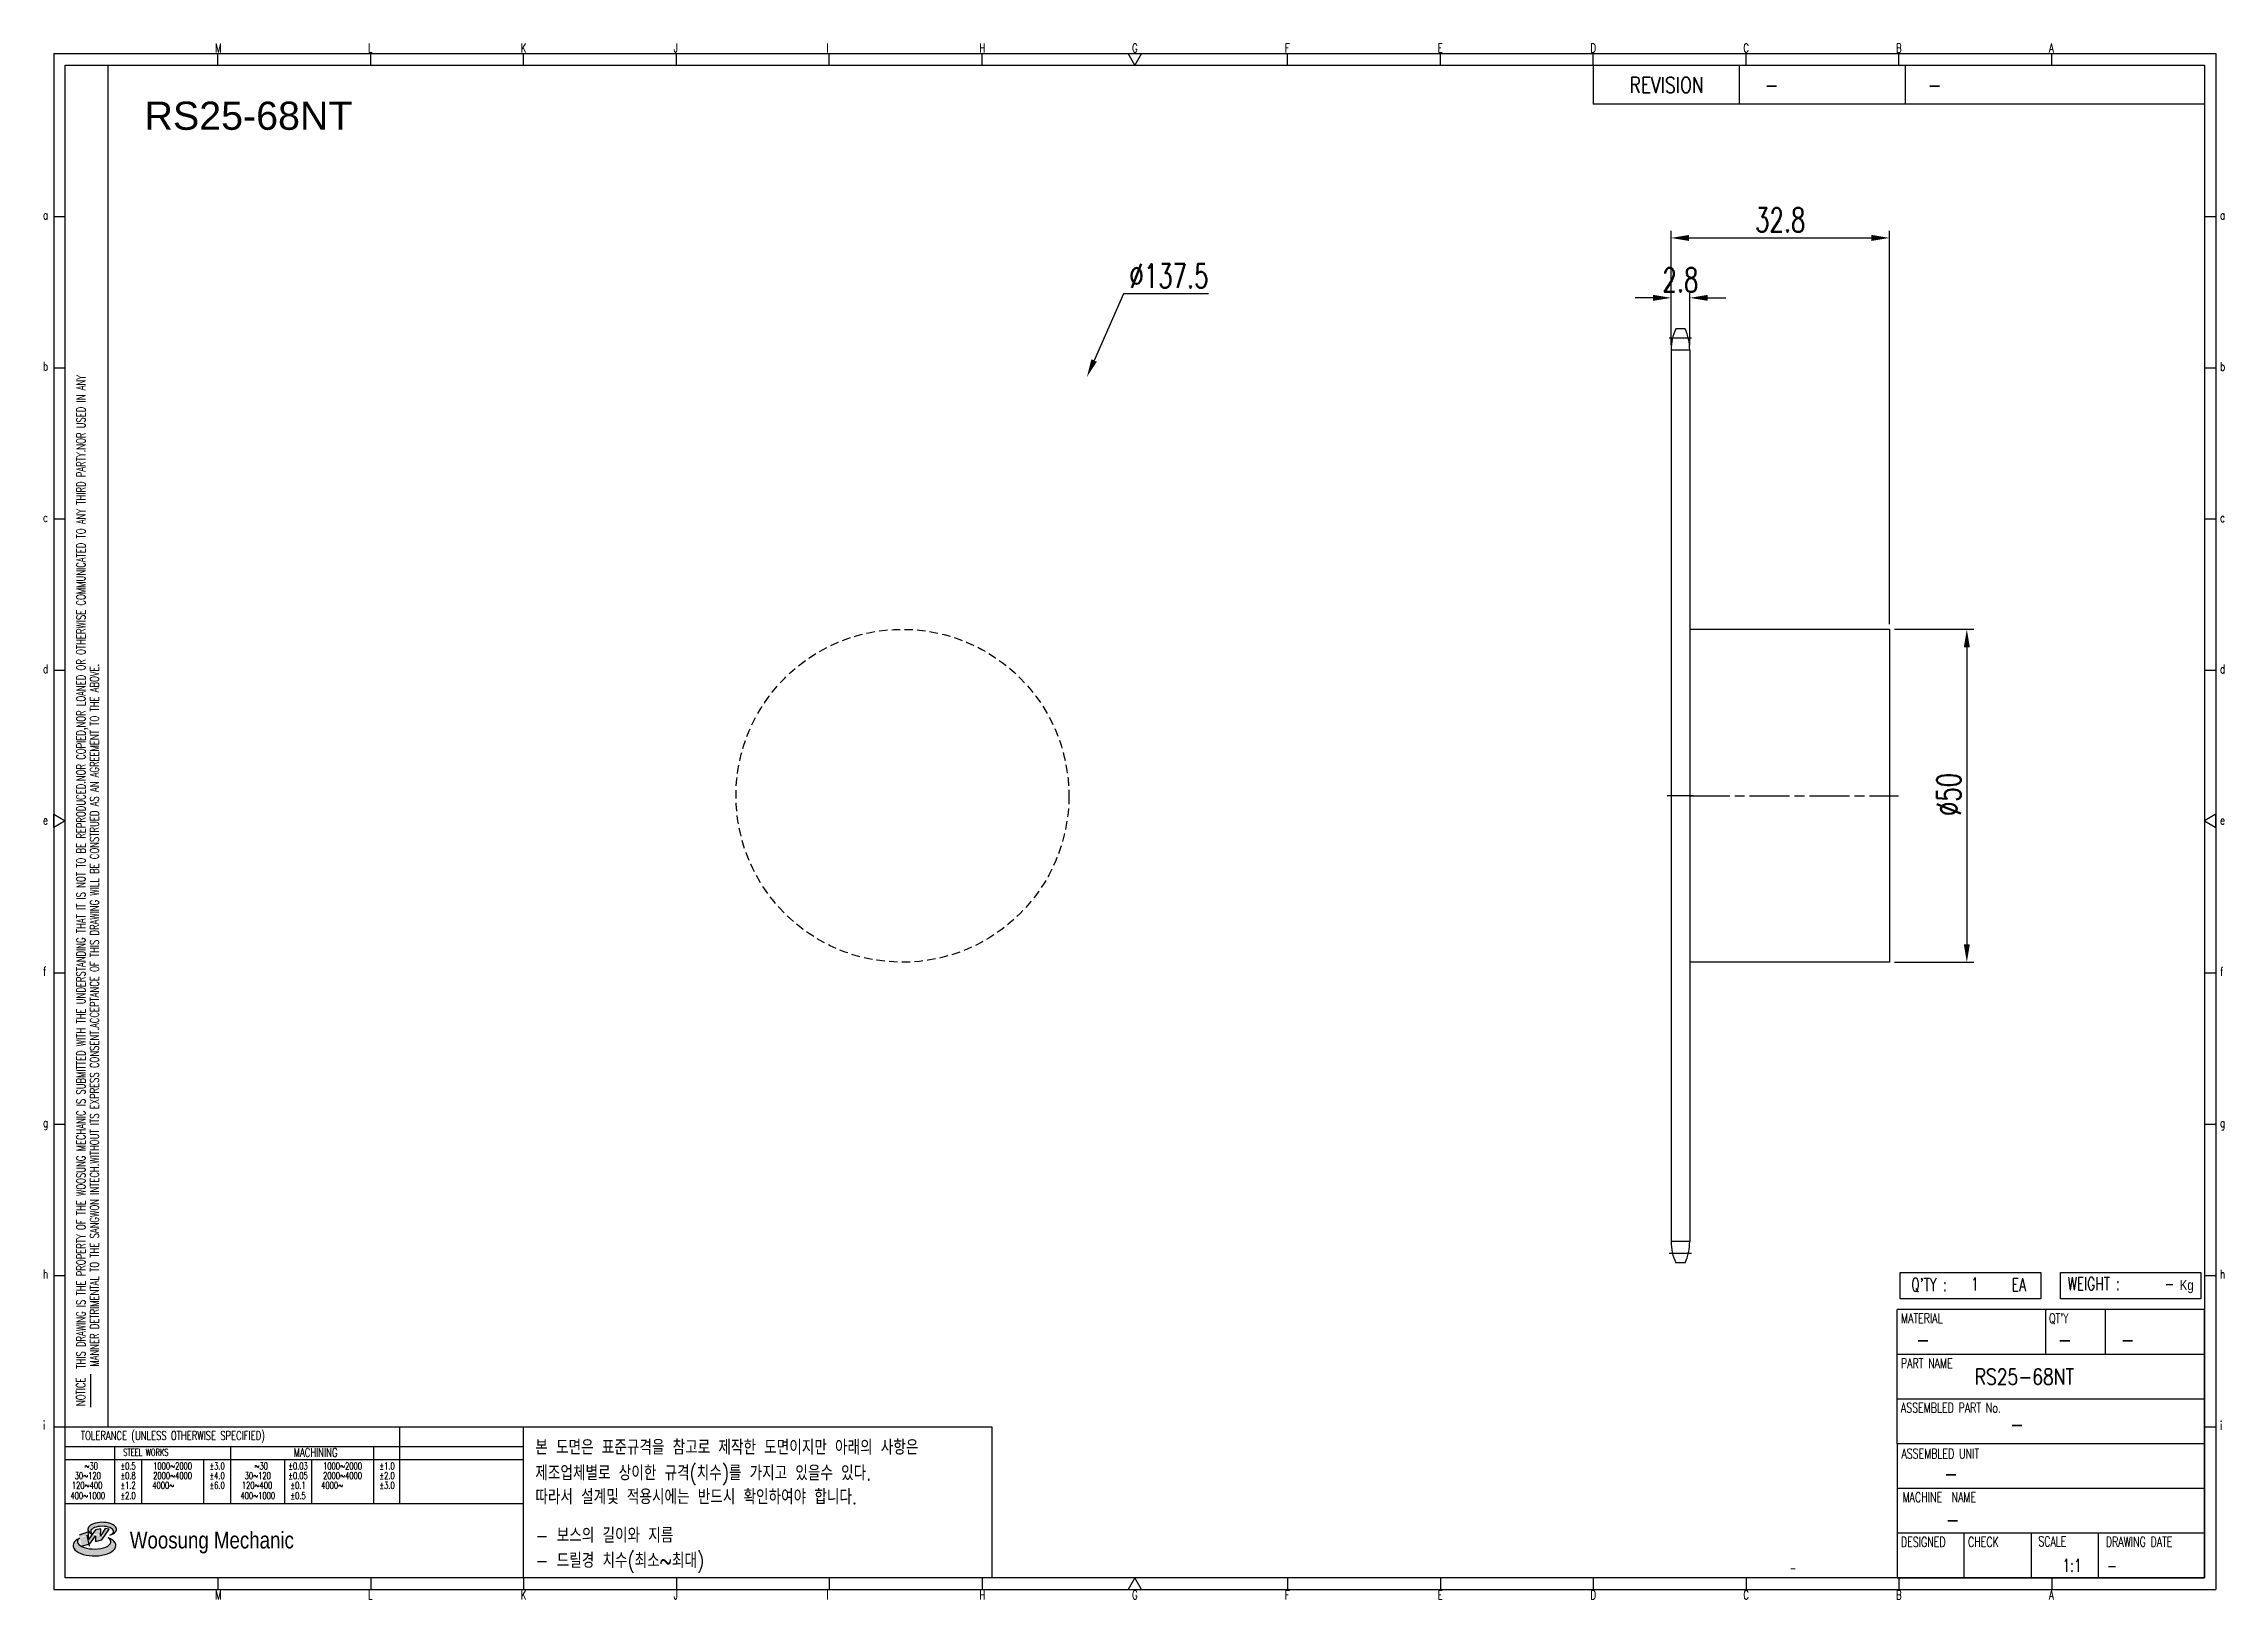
# Model space of a CAD drawing. Header units: millimetres. Extents: x -128443 to -63544, y 2436 to 2670.
# Drawn here: x -63871.4 to -63543.9, y 2436.3 to 2669.9 of the extents above; entities outside this region: 4.
import ezdxf
from ezdxf.enums import TextEntityAlignment as Align

# ---------------------------------------------------------------- set-up
doc = ezdxf.new("R2010")
doc.units = ezdxf.units.MM
for name, pattern in [('AM_ISO02W050', [7.5, 6, -1.5]), ('AM_ISO02W050x2', [3.75, 3, -0.75]), ('AM_ISO08W050', [18, 12, -1.5, 3, -1.5]), ('AM_ISO08W050x2', [9, 6, -0.75, 1.5, -0.75]), ('HIDDEN', [9.525, 6.35, -3.175])]:
    doc.linetypes.add(name, pattern=pattern)
for name, color, linetype, lineweight in [('AM_3N', 6, 'AM_ISO02W050', 25), ('AM_7', 4, 'AM_ISO08W050', 25), ('AM_7N', 4, 'AM_ISO08W050', 25)]:
    doc.layers.add(name, color=color, linetype=linetype, lineweight=lineweight)
for name, color, linetype in [('S-DIM', 7, 'Continuous'), ('TITLE', 7, 'Continuous'), ('도면레이아웃', 7, 'Continuous')]:
    doc.layers.add(name, color=color, linetype=linetype)
doc.styles.add('HAN', font='ROMANS.shx', dxfattribs={"width": 0.7, "bigfont": 'whgtxt.shx'})
doc.styles.add('HKD_ST2', font='romans.shx', dxfattribs={"width": 0.7, "height": 4, "bigfont": '@extfont2.shx'})
doc.styles.add('HSG', font='SIMPLEX.shx', dxfattribs={"width": 0.7, "bigfont": 'HSG.shx'})
doc.styles.add('ROMANS', font='romans.shx', dxfattribs={"width": 0.7, "bigfont": 'whgtxt.shx'})
doc.styles.add('SLDTEXTSTYLE4', font='arial.ttf', dxfattribs={"width": 0.8})
doc.styles.get("Standard").update_dxf_attribs({"font": 'arial.ttf'})
doc.dimstyles.new('APP16', dxfattribs={"dimscale": 3, "dimtxt": 2.4, "dimasz": 1.8, "dimexe": 0.7, "dimexo": 0.5, "dimgap": 0.6, "dimtad": 1, "dimtoh": 1, "dimdec": 1, "dimrnd": 0.01, "dimzin": 9, "dimdsep": 46, "dimtxsty": 'HSG', "dimcen": 0, "dimclrd": 1, "dimclre": 1, "dimclrt": 256, "dimazin": 2, "dimtp": 1, "dimtm": 1, "dimtfac": 0.5, "dimtdec": 1, "dimtofl": 0, "dimtmove": 0, "dimatfit": 3, "dimfxl": 0.7, "dimtvp": 1, "dimtolj": 2, "dimlwd": -1, "dimlwe": -1, "dimarcsym": 0})
doc.dimstyles.new('APP4.5', dxfattribs={"dimscale": 1.5, "dimtxt": 2.4, "dimasz": 1.8, "dimexe": 0.7, "dimexo": 0.5, "dimgap": 0.6, "dimtad": 1, "dimtoh": 1, "dimdec": 1, "dimrnd": 0.01, "dimzin": 9, "dimdsep": 46, "dimtxsty": 'HSG', "dimcen": 0, "dimclrd": 1, "dimclre": 1, "dimclrt": 256, "dimazin": 2, "dimtp": 1, "dimtm": 1, "dimtfac": 0.5, "dimtdec": 1, "dimtofl": 0, "dimtmove": 0, "dimatfit": 3, "dimfxl": 0.7, "dimtvp": 1, "dimtolj": 2, "dimlwd": -1, "dimlwe": -1, "dimarcsym": 0})

# ---------------------------------------------------------------- blocks, each defined once
blk = doc.blocks.new('fuyjgdhj')
for p, q in [((-66198.52, 424.71), (-66168.52, 424.71)), ((-66168.52, 424.71), (-66168.52, 374.71)), ((-66168.52, 374.71), (-66198.52, 374.71))]:
    blk.add_line(p, q)
at = {"layer": 'AM_7N', "linetype": 'AM_ISO08W050x2'}
blk.add_line((-66198.52, 399.71), (-66167.17, 399.71), dxfattribs=at)
blk = doc.blocks.new('SUYWSHJH')
at = {"layer": '도면레이아웃'}
h = blk.add_hatch(color=10, dxfattribs=at)
h.paths.add_polyline_path([(1.544, 35.177), (1.554, 34.966), (1.779, 35.034), (2.054, 35.422), (1.908, 35.446), (1.728, 35.167), (1.741, 35.439), (1.547, 35.405), (1.292, 35.041), (1.295, 35.33), (0.943, 35.208), (1.03, 34.8), (1.336, 34.885)])
edge = h.paths.add_edge_path()
edge.add_ellipse((1.795, 35.421), major_axis=(-0.53, 0), ratio=0.487785, start_angle=122.36065, end_angle=403.39574)
edge.add_line((1.411, 35.244), (1.419, 35.261))
edge.add_ellipse((1.798, 35.344), major_axis=(-0.423, 0), ratio=0.444396, start_angle=131.58977, end_angle=386.19408, ccw=False)
edge = h.paths.add_edge_path()
edge.add_ellipse((1.512, 34.815), major_axis=(-0.793, 0), ratio=0.480113, start_angle=314.67633, end_angle=590.85213)
edge.add_ellipse((1.501, 34.958), major_axis=(-0.62, 0), ratio=0.43311, start_angle=331.7024, end_angle=574.42495, ccw=False)
for p, q in [((0, 90.118), (80.15, 90.118)), ((0, 90.118), (0, 33.191)), ((6.089, 89.693), (6.089, 90.118)), ((11.753, 89.693), (11.753, 90.118)), ((17.418, 89.693), (17.418, 90.118)), ((23.082, 89.693), (23.082, 90.118)), ((28.746, 89.693), (28.746, 90.118)), ((34.411, 89.693), (34.411, 90.118)), ((45.739, 89.693), (45.739, 90.118)), ((51.404, 89.693), (51.404, 90.118)), ((57.068, 89.693), (57.068, 90.118)), ((62.732, 89.693), (62.732, 90.118)), ((68.397, 89.693), (68.397, 90.118)), ((74.061, 89.693), (74.061, 90.118)), ((80.15, 90.118), (80.15, 33.191)), ((0, 84.085), (0.425, 84.085)), ((79.725, 84.085), (80.15, 84.085)), ((0, 78.478), (0.425, 78.478)), ((79.725, 78.478), (80.15, 78.478)), ((0, 72.87), (0.425, 72.87)), ((79.725, 72.87), (80.15, 72.87)), ((0, 67.262), (0.425, 67.262)), ((79.725, 67.262), (80.15, 67.262)), ((0, 56.047), (0.425, 56.047)), ((79.725, 56.047), (80.15, 56.047)), ((0, 50.439), (0.425, 50.439)), ((79.725, 50.439), (80.15, 50.439)), ((0, 44.832), (0.425, 44.832)), ((79.725, 44.832), (80.15, 44.832)), ((1.377, 39.947), (1.377, 41.174)), ((0, 39.224), (0.425, 39.224)), ((79.725, 39.224), (80.15, 39.224)), ((0, 33.191), (80.15, 33.191)), ((6.089, 33.616), (6.089, 33.191)), ((11.753, 33.616), (11.753, 33.191)), ((17.418, 33.616), (17.418, 33.191)), ((23.082, 33.616), (23.082, 33.191)), ((28.746, 33.616), (28.746, 33.191)), ((34.411, 33.616), (34.411, 33.191)), ((45.739, 33.616), (45.739, 33.191)), ((51.404, 33.616), (51.404, 33.191)), ((57.068, 33.616), (57.068, 33.191)), ((62.732, 33.616), (62.732, 33.191)), ((68.397, 33.616), (68.397, 33.191)), ((74.061, 33.616), (74.061, 33.191))]:
    blk.add_line(p, q)
at = {"color": 2}
for p, q in [((2.017, 39.224), (2.017, 89.693)), ((0.425, 39.224), (17.418, 39.224)), ((12.816, 39.224), (12.816, 36.382)), ((17.418, 33.616), (17.418, 39.224)), ((0.425, 38.487), (17.418, 38.487)), ((0.425, 38.012), (17.418, 38.012)), ((2.257, 38.487), (2.257, 36.382)), ((3.257, 38.012), (3.257, 36.382)), ((5.557, 38.012), (5.557, 36.382)), ((6.557, 38.5), (6.557, 36.382)), ((8.557, 38.012), (8.557, 36.382)), ((9.557, 38.026), (9.557, 36.382)), ((11.857, 38.487), (11.857, 36.382)), ((0.425, 36.382), (17.418, 36.382))]:
    blk.add_line(p, q, dxfattribs=at)
at = {"color": 6, "ltscale": 0.5}
for p, q in [((57.068, 89.693), (57.068, 88.246)), ((62.47, 89.693), (62.47, 88.246)), ((68.635, 89.693), (68.635, 88.246)), ((79.725, 88.246), (57.068, 88.246)), ((68.336, 38.59), (68.336, 43.563)), ((79.725, 43.563), (68.336, 43.563)), ((73.827, 43.563), (73.827, 41.905)), ((76.037, 43.563), (76.037, 41.905)), ((79.725, 38.59), (79.725, 43.563)), ((79.725, 41.905), (68.336, 41.905)), ((79.725, 40.248), (68.336, 40.248)), ((68.336, 38.59), (68.336, 33.616)), ((79.725, 38.59), (68.336, 38.59)), ((79.725, 33.616), (79.725, 38.59)), ((79.725, 36.932), (68.336, 36.932)), ((79.725, 35.274), (68.336, 35.274)), ((70.822, 33.616), (70.822, 35.274)), ((73.309, 33.616), (73.309, 35.274)), ((75.796, 33.616), (75.796, 35.274)), ((68.336, 33.616), (79.725, 33.616))]:
    blk.add_line(p, q, dxfattribs=at)
for points in [[(40.075, 89.693), (39.83, 90.118), (40.32, 90.118)], [(0.425, 89.693), (79.725, 89.693), (79.725, 33.616), (0.425, 33.616)], [(0.425, 61.679), (0, 61.433), (0, 61.924)], [(79.725, 61.679), (80.15, 61.433), (80.15, 61.924)], [(40.075, 33.616), (39.83, 33.191), (40.32, 33.191)]]:
    blk.add_lwpolyline(points, close=True)
at = {"layer": 'TITLE', "color": 20}
for p, q in [((68.449, 43.961), (68.449, 44.936)), ((68.449, 44.936), (73.654, 44.936)), ((73.654, 44.936), (73.654, 43.961)), ((74.39, 43.961), (74.39, 44.936)), ((74.39, 44.936), (79.595, 44.936)), ((79.595, 44.936), (79.595, 43.961)), ((73.654, 43.961), (68.449, 43.961)), ((79.595, 43.961), (74.39, 43.961))]:
    blk.add_line(p, q, dxfattribs=at)
at = {"layer": '도면레이아웃'}
for p, q in [((1.295, 35.33), (0.943, 35.208)), ((1.03, 34.8), (1.336, 34.885)), ((1.224, 35.208), (1.311, 34.8)), ((1.224, 35.208), (1.224, 35.208)), ((1.547, 35.405), (1.292, 35.041)), ((1.292, 35.041), (1.295, 35.33)), ((1.336, 34.885), (1.544, 35.177)), ((1.419, 35.261), (1.411, 35.244)), ((1.544, 35.177), (1.554, 34.966)), ((1.741, 35.439), (1.547, 35.405)), ((1.554, 34.966), (1.779, 35.034)), ((1.908, 35.446), (1.728, 35.167)), ((1.728, 35.167), (1.741, 35.439)), ((1.779, 35.034), (2.054, 35.422)), ((2.054, 35.422), (1.908, 35.446))]:
    blk.add_line(p, q, dxfattribs=at)
for centre, major_axis, ratio, start_param, end_param in [((1.795, 35.421), (-0.53, 0), 0.487785, 2.135596, 7.040584), ((1.512, 34.815), (-0.793, 0), 0.480113, 5.492138, 10.312315), ((1.501, 34.958), (-0.62, 0), 0.43311, 5.789299, 10.025607), ((1.798, 35.344), (-0.423, 0), 0.444396, 2.296675, 6.740358)]:
    blk.add_ellipse(centre, major_axis=major_axis, ratio=ratio, start_param=start_param, end_param=end_param, dxfattribs=at)
at = {"color": 4, "style": 'HKD_ST2', "width": 0.7}
for s, p in [('M', (5.988, 90.164)), ('L', (11.652, 90.164)), ('K', (17.316, 90.164)), ('J', (22.981, 90.164)), ('I', (28.645, 90.164)), ('H', (34.309, 90.164)), ('G', (39.974, 90.164)), ('F', (45.638, 90.164)), ('E', (51.302, 90.164)), ('D', (56.967, 90.164)), ('C', (62.631, 90.164)), ('B', (68.295, 90.164)), ('A', (73.96, 90.164)), ('a', (-0.395, 83.976)), ('a', (80.305, 83.97)), ('b', (-0.395, 78.368)), ('b', (80.305, 78.362)), ('c', (-0.395, 72.76)), ('c', (80.305, 72.754)), ('d', (-0.395, 67.153)), ('d', (80.305, 67.147)), ('e', (-0.395, 61.545)), ('e', (80.305, 61.539)), ('f', (-0.395, 55.937)), ('f', (80.305, 55.931)), ('g', (-0.395, 50.33)), ('g', (80.305, 50.324)), ('h', (-0.395, 44.722)), ('h', (80.305, 44.716)), ('i', (-0.395, 39.114)), ('i', (80.305, 39.108)), ('M', (5.988, 32.824)), ('L', (11.652, 32.824)), ('K', (17.316, 32.824)), ('J', (22.981, 32.824)), ('I', (28.645, 32.824)), ('H', (34.309, 32.824)), ('G', (39.974, 32.824)), ('F', (45.638, 32.824)), ('E', (51.302, 32.824)), ('D', (56.967, 32.824)), ('C', (62.631, 32.824)), ('B', (68.295, 32.824)), ('A', (73.96, 32.824))]:
    blk.add_text(s, height=0.326, dxfattribs=at).set_placement(p)
for s, height, style, width, p in [('REVISION', 0.5806, 'HAN', 0.8, (58.415, 88.664)), ('-', 0.581, 'HAN', 0.8, (63.426, 88.664)), ('-', 0.581, 'HAN', 0.8, (69.468, 88.664)), ("Q'TY : ", 0.4746, 'HKD_ST2', 0.7, (68.857, 44.253)), ('1', 0.475, 'HKD_ST2', 0.7, (71.071, 44.275)), ('EA', 0.4746, 'HKD_ST2', 0.7, (72.578, 44.253)), ('WEIGHT : ', 0.4746, 'HKD_ST2', 0.7, (74.65, 44.286)), ('-', 0.581, 'HAN', 0.8, (69.029, 42.157)), ('-', 0.581, 'HAN', 0.8, (74.289, 42.157)), ('-', 0.581, 'HAN', 0.8, (76.623, 42.157)), ('-', 0.581, 'HAN', 0.8, (72.515, 39.013)), ('-', 0.581, 'HAN', 0.8, (70.067, 37.189)), ('-', 0.581, 'HAN', 0.8, (70.126, 35.48)), ('1:1', 0.4746, 'HKD_ST2', 0.7, (74.458, 33.848)), ('-', 0.475, 'HKD_ST2', 0.7, (76.112, 33.837))]:
    blk.add_text(s, height=height, dxfattribs=dict(style=style, width=width)).set_placement(p)
at = {"color": 2, "style": 'HKD_ST2', "width": 0.7}
for s, p in [(' THIS DRAWING IS THE PROPERTY OF THE WOOSUNG MECHANIC IS SUBMITTED WITH THE UNDERSTANDING THAT IT IS NOT TO BE REPRODUCED.NOR COPIED,NOR LOANED OR OTHERWISE COMMUNICATED TO ANY THIRD PARTY.NOR USED IN ANY', (1.173, 41.217)), ('MANNER DETRIMENTAL TO THE SANGWON INTECH.WITHOUT ITS EXPRESS CONSENT.ACCEPTANCE OF THIS DRAWING WILL BE CONSTRUED AS AN AGREEMENT TO THE ABOVE.', (1.672, 41.447))]:
    blk.add_text(s, height=0.326266, rotation=90, dxfattribs=at).set_placement(p)
at = {"style": 'HKD_ST2', "width": 0.7}
blk.add_text('-', height=0.475, dxfattribs=at).set_placement((78.613, 44.286), align=Align.RIGHT)
at = {"color": 4, "style": 'HKD_ST2', "width": 0.7}
for s, height, p in [('MATERIAL', 0.3651, (68.474, 43.425)), ("QT'Y", 0.3651, (73.965, 43.425)), ('PART NAME', 0.3651, (68.474, 41.756)), ('ASSEMBLED PART No.', 0.36511, (68.474, 40.109)), ('ASSEMBLED UNIT', 0.36511, (68.49, 38.408)), ('MACHINE  NAME', 0.36511, (68.532, 36.794)), ('DESIGNED', 0.3651, (68.474, 35.136)), ('CHECK', 0.3651, (70.961, 35.136)), ('SCALE', 0.3651, (73.566, 35.153)), ('DRAWING DATE', 0.36511, (76.071, 35.141))]:
    blk.add_text(s, height=height, dxfattribs=at).set_placement(p, align=Align.TOP_LEFT)
at = {"style": 'HKD_ST2', "width": 0.7}
blk.add_text('NOTICE', height=0.3263, rotation=90, dxfattribs=at).set_placement((1.163, 39.988))
for s, height, style, width, p in [('TOLERANCE (UNLESS OTHERWISE SPECIFIED)', 0.32627, 'HKD_ST2', 0.7, (4.417, 38.896)), ('-', 0.326, 'ROMANS', 0.65, (64.469, 33.975))]:
    blk.add_text(s, height=height, dxfattribs=dict(style=style, width=width)).set_placement(p, align=Align.MIDDLE_CENTER)
at = {"color": 4, "style": 'HKD_ST2', "width": 0.7}
for s, height, p in [('STEEL WORKS', 0.26101, (3.416, 38.268)), ('MACHINING', 0.3263, (9.707, 38.27)), ('%%P0.5', 0.261, (2.757, 37.762)), ('%%P0.8', 0.261, (2.757, 37.411)), ('%%P3.0', 0.261, (6.057, 37.762)), ('%%P4.0', 0.261, (6.057, 37.411)), ('%%P0.03', 0.261, (9.057, 37.762)), ('%%P0.05', 0.261, (9.057, 37.411)), ('%%P1.0', 0.261, (12.357, 37.762)), ('%%P2.0', 0.261, (12.357, 37.411)), ('%%P1.2', 0.261, (2.757, 37.045)), ('%%P2.0', 0.261, (2.757, 36.67)), ('%%P6.0', 0.261, (6.057, 37.045)), ('%%P0.1', 0.261, (9.057, 37.045)), ('%%P0.5', 0.261, (9.057, 36.67)), ('%%P3.0', 0.261, (12.357, 37.045))]:
    blk.add_text(s, height=height, dxfattribs=at).set_placement(p, align=Align.MIDDLE)
for s, height, p in [('30%%126120', 0.261, (1.263, 37.411)), ('%%12630', 0.261, (1.389, 37.762)), ('2000%%1264000', 0.26101, (4.407, 37.411)), ('1000%%1262000', 0.26101, (4.407, 37.762)), ('30%%126120', 0.261, (7.563, 37.411)), ('%%12630', 0.261, (7.689, 37.762)), ('2000%%1264000', 0.26101, (10.707, 37.411)), ('1000%%1262000', 0.26101, (10.707, 37.762)), ('400%%1261000', 0.26101, (1.263, 36.67)), ('120%%126400', 0.26101, (1.237, 37.045)), ('4000%%126', 0.261, (4.061, 37.045)), ('400%%1261000', 0.26101, (7.563, 36.67)), ('120%%126400', 0.26101, (7.537, 37.045)), ('4000%%126', 0.261, (10.321, 37.045))]:
    blk.add_text(s, height=height, dxfattribs=at).set_placement(p, align=Align.MIDDLE_CENTER)
at = {"color": 1, "style": 'SLDTEXTSTYLE4', "width": 0.8}
blk.add_text('Woosung Mechanic', height=0.61957, dxfattribs=at).set_placement((2.822, 34.711))
at = {"layer": 'TITLE', "width": 0.8}
blk.add_text('Kg', height=0.3789, dxfattribs=at).set_placement((78.807, 44.286))
blk = doc.blocks.new('*D23')
at = {"layer": 'Defpoints', "color": 0, "transparency": 16777216}
for p in [(-63594.17, 2581.97), (-63594.17, 2531.97), (-63582.55, 2531.97)]:
    blk.add_point(p, dxfattribs=at)
at = {"layer": 'S-DIM', "color": 1, "transparency": 16777216}
for p, q in [((-63593.42, 2581.97), (-63581.5, 2581.97)), ((-63582.55, 2579.27), (-63582.55, 2534.67)), ((-63593.42, 2531.97), (-63581.5, 2531.97))]:
    blk.add_line(p, q, dxfattribs=at)
for points in [[(-63583, 2579.27), (-63582.1, 2579.27), (-63582.55, 2581.97)], [(-63583, 2534.67), (-63582.1, 2534.67), (-63582.55, 2531.97)]]:
    blk.add_solid(points, dxfattribs=at)
at = {"layer": 'S-DIM', "transparency": 16777216, "insert": (-63585.25, 2557.16), "char_height": 3.6, "attachment_point": 5, "rotation": 90, "style": 'HSG'}
blk.add_mtext('\\A2;%%c50', dxfattribs=at)
blk = doc.blocks.new('*D24')
at = {"layer": 'Defpoints', "color": 0, "transparency": 16777216}
for p in [(-63624.17, 2631.75), (-63626.97, 2623.91), (-63624.17, 2623.91)]:
    blk.add_point(p, dxfattribs=at)
at = {"layer": 'S-DIM', "color": 1, "transparency": 16777216}
for p, q in [((-63629.67, 2631.75), (-63632.37, 2631.75)), ((-63626.97, 2624.66), (-63626.97, 2632.8)), ((-63624.17, 2624.66), (-63624.17, 2632.8)), ((-63621.47, 2631.75), (-63618.77, 2631.75))]:
    blk.add_line(p, q, dxfattribs=at)
for points in [[(-63629.67, 2632.2), (-63629.67, 2631.3), (-63626.97, 2631.75)], [(-63621.47, 2632.2), (-63621.47, 2631.3), (-63624.17, 2631.75)]]:
    blk.add_solid(points, dxfattribs=at)
at = {"layer": 'S-DIM', "transparency": 16777216, "insert": (-63625.57, 2634.45), "char_height": 3.6, "attachment_point": 5, "style": 'HSG'}
blk.add_mtext('\\A2;2.8', dxfattribs=at)
blk = doc.blocks.new('*D25')
at = {"layer": 'Defpoints', "color": 0, "transparency": 16777216}
for p in [(-63594.17, 2640.75), (-63626.97, 2623.91), (-63594.17, 2581.97)]:
    blk.add_point(p, dxfattribs=at)
at = {"layer": 'S-DIM', "color": 1, "transparency": 16777216}
for p, q in [((-63626.97, 2624.66), (-63626.97, 2641.8)), ((-63624.27, 2640.75), (-63596.87, 2640.75)), ((-63594.17, 2582.72), (-63594.17, 2641.8))]:
    blk.add_line(p, q, dxfattribs=at)
for points in [[(-63624.27, 2641.2), (-63624.27, 2640.3), (-63626.97, 2640.75)], [(-63596.87, 2641.2), (-63596.87, 2640.3), (-63594.17, 2640.75)]]:
    blk.add_solid(points, dxfattribs=at)
at = {"layer": 'S-DIM', "transparency": 16777216, "insert": (-63610.57, 2643.45), "char_height": 3.6, "attachment_point": 5, "style": 'HSG'}
blk.add_mtext('\\A2;32.8', dxfattribs=at)
blk = doc.blocks.new('*D26')
at = {"layer": 'Defpoints', "color": 0, "transparency": 16777216}
for p in [(-63714.71, 2619.88), (-63770.13, 2494.05)]:
    blk.add_point(p, dxfattribs=at)
at = {"layer": 'S-DIM', "color": 1, "transparency": 16777216}
for p, q in [((-63709.23, 2632.34), (-63713.63, 2622.35)), ((-63696.45, 2632.34), (-63709.23, 2632.34))]:
    blk.add_line(p, q, dxfattribs=at)
blk.add_solid([(-63714.04, 2622.53), (-63713.21, 2622.17), (-63714.71, 2619.88)], dxfattribs=at)
at = {"layer": 'S-DIM', "transparency": 16777216, "insert": (-63702.39, 2635.04), "char_height": 3.6, "attachment_point": 5, "style": 'HSG'}
blk.add_mtext('\\A2;∅137.5', dxfattribs=at)
blk = doc.blocks.new('*D19')
at = {"layer": 'Defpoints', "color": 0, "transparency": 16777216}
for p in [(-128250.72, 2563.62), (-128250.72, 2513.62), (-128235.99, 2513.62)]:
    blk.add_point(p, dxfattribs=at)
at = {"layer": 'S-DIM', "color": 1, "transparency": 16777216}
for p, q in [((-128249.22, 2563.62), (-128233.89, 2563.62)), ((-128235.99, 2558.22), (-128235.99, 2519.02)), ((-128249.22, 2513.62), (-128233.89, 2513.62))]:
    blk.add_line(p, q, dxfattribs=at)
for points in [[(-128236.89, 2558.22), (-128235.09, 2558.22), (-128235.99, 2563.62)], [(-128236.89, 2519.02), (-128235.09, 2519.02), (-128235.99, 2513.62)]]:
    blk.add_solid(points, dxfattribs=at)
at = {"layer": 'S-DIM', "transparency": 16777216, "insert": (-128241.39, 2540.83), "char_height": 7.2, "attachment_point": 5, "rotation": 90, "style": 'HSG'}
blk.add_mtext('\\A2;50', dxfattribs=at)
blk = doc.blocks.new('*D20')
at = {"layer": 'Defpoints', "color": 0, "transparency": 16777216}
for p in [(-128355.44, 2591.82), (-128442.5, 2485.41)]:
    blk.add_point(p, dxfattribs=at)
at = {"layer": 'S-DIM', "color": 1, "transparency": 16777216}
for p, q in [((-128342.02, 2608.22), (-128352.02, 2596)), ((-128316.46, 2608.22), (-128342.02, 2608.22))]:
    blk.add_line(p, q, dxfattribs=at)
blk.add_solid([(-128352.71, 2596.57), (-128351.32, 2595.43), (-128355.44, 2591.82)], dxfattribs=at)
at = {"layer": 'S-DIM', "transparency": 16777216, "insert": (-128328.34, 2613.62), "char_height": 7.2, "attachment_point": 5, "style": 'HSG'}
blk.add_mtext('\\A2;∅137.5', dxfattribs=at)
blk = doc.blocks.new('*D21')
at = {"layer": 'Defpoints', "color": 0, "transparency": 16777216}
for p in [(-128280.72, 2616.32), (-128283.52, 2605.57), (-128280.72, 2605.57)]:
    blk.add_point(p, dxfattribs=at)
at = {"layer": 'S-DIM', "color": 1, "transparency": 16777216}
for p, q in [((-128283.52, 2607.07), (-128283.52, 2618.42)), ((-128280.72, 2607.07), (-128280.72, 2618.42)), ((-128288.92, 2616.32), (-128294.32, 2616.32)), ((-128275.32, 2616.32), (-128269.92, 2616.32))]:
    blk.add_line(p, q, dxfattribs=at)
for points in [[(-128288.92, 2617.22), (-128288.92, 2615.42), (-128283.52, 2616.32)], [(-128275.32, 2617.22), (-128275.32, 2615.42), (-128280.72, 2616.32)]]:
    blk.add_solid(points, dxfattribs=at)
at = {"layer": 'S-DIM', "transparency": 16777216, "insert": (-128282.12, 2621.72), "char_height": 7.2, "attachment_point": 5, "style": 'HSG'}
blk.add_mtext('\\A2;2.8', dxfattribs=at)
blk = doc.blocks.new('*D22')
at = {"layer": 'Defpoints', "color": 0, "transparency": 16777216}
for p in [(-128250.72, 2634.32), (-128283.52, 2605.57), (-128250.72, 2563.62)]:
    blk.add_point(p, dxfattribs=at)
at = {"layer": 'S-DIM', "color": 1, "transparency": 16777216}
for p, q in [((-128283.52, 2607.07), (-128283.52, 2636.42)), ((-128278.12, 2634.32), (-128256.12, 2634.32)), ((-128250.72, 2565.12), (-128250.72, 2636.42))]:
    blk.add_line(p, q, dxfattribs=at)
for points in [[(-128278.12, 2635.22), (-128278.12, 2633.42), (-128283.52, 2634.32)], [(-128256.12, 2635.22), (-128256.12, 2633.42), (-128250.72, 2634.32)]]:
    blk.add_solid(points, dxfattribs=at)
at = {"layer": 'S-DIM', "transparency": 16777216, "insert": (-128267.12, 2639.72), "char_height": 7.2, "attachment_point": 5, "style": 'HSG'}
blk.add_mtext('\\A2;32.8', dxfattribs=at)

msp = doc.modelspace()

# ---------------------------------------------------------------- linework, layer by layer
for p, q in [((-63624.88, 2627.11), (-63626.27, 2627.11)), ((-63626.97, 2623.91), (-63626.97, 2490.02)), ((-63624.17, 2623.91), (-63624.17, 2490.02)), ((-63624.88, 2486.82), (-63626.27, 2486.82))]:
    msp.add_line(p, q)
at = {"color": 4}
msp.add_lwpolyline([(-63799.32, 2462.2), (-63728.98, 2462.2), (-63728.98, 2439.48), (-63799.32, 2439.48)], close=True, dxfattribs=at)
at = {"color": 2, "linetype": 'HIDDEN', "ltscale": 0.2}
msp.add_circle((-63742.42, 2556.97), 25, dxfattribs=at)
for centre, start, end in [((-63619.37, 2623.91), 155.0989, 180), ((-63631.77, 2623.91), 0, 24.9011), ((-63619.37, 2490.02), 180, 204.9011), ((-63631.77, 2490.02), 335.0989, 0)]:
    msp.add_arc(centre, 7.6, start, end)
at = {"layer": 'AM_3N', "linetype": 'AM_ISO02W050x2'}
for p, q in [((-63624.17, 2623.91), (-63626.97, 2623.91)), ((-63624.17, 2490.02), (-63626.97, 2490.02))]:
    msp.add_line(p, q, dxfattribs=at)
at = {"layer": 'AM_7', "linetype": 'AM_ISO08W050x2'}
for p, q in [((-63623.9, 2625.71), (-63627.28, 2625.71)), ((-63623.59, 2556.97), (-63627.56, 2556.97)), ((-63623.9, 2488.22), (-63627.28, 2488.22))]:
    msp.add_line(p, q, dxfattribs=at)

# ---------------------------------------------------------------- block references
at = {"xscale": 4.052024513222401, "yscale": 4.052024513222401, "zscale": 4.052024513222401}
msp.add_blockref('SUYWSHJH', (-63869.9, 2303.27), dxfattribs=at)
msp.add_blockref('fuyjgdhj', (2574.35, 2157.26))

# ---------------------------------------------------------------- texts
at = {"color": 2}
msp.add_text('RS25-68NT', height=4.234, dxfattribs=at).set_placement((-63856.26, 2656.99))
at = {"style": 'HAN', "width": 0.8}
msp.add_text('RS25-68NT', height=2.353, dxfattribs=at).set_placement((-63581.36, 2468.53))
at = {"color": 4, "style": 'HAN', "width": 0.8}
for s, p in [('본 도면은 표준규격을 참고로 제작한 도면이지만 아래의 사항은', (-63797.56, 2458)), ('제조업체별로 상이한 규격(치수)를 가지고 있을수 있다.', (-63797.56, 2454.14)), ('따라서 설계및 적용시에는 반드시 확인하여야 합니다.', (-63797.56, 2450.56)), ('- 보스의 길이와 지름', (-63797.56, 2444.78)), ('- 드릴경 치수(최소~최대)', (-63797.56, 2440.99))]:
    msp.add_text(s, height=2.226, dxfattribs=at).set_placement(p)

# ---------------------------------------------------------------- dimensions: what is measured, and where the dimension line sits
at = {"layer": 'S-DIM'}
for base, p1, p2, dimstyle, picture, middle in [((-128250.72, 2634.32), (-128283.52, 2605.57), (-128250.72, 2563.62), 'APP16', '*D22', (-128267.12, 2639.72)), ((-63594.17, 2640.75), (-63626.97, 2623.91), (-63594.17, 2581.97), 'APP4.5', '*D25', (-63610.57, 2643.45))]:
    dim = msp.add_linear_dim(base=base, p1=p1, p2=p2, dimstyle=dimstyle, dxfattribs=at)
    dim.commit()
    dim.dimension.update_dxf_attribs({"geometry": picture, "text_midpoint": middle})
for p1, p2, dimstyle, picture, middle in [((-63770.13, 2494.05), (-63714.71, 2619.88), 'APP4.5', '*D26', (-63702.39, 2632.34)), ((-128442.5, 2485.41), (-128355.44, 2591.82), 'APP16', '*D20', (-128328.34, 2608.22))]:
    dim = msp.add_diameter_dim_2p(p1=p1, p2=p2, dimstyle=dimstyle, dxfattribs=at)
    dim.commit()
    dim.dimension.update_dxf_attribs({"geometry": picture, "text_midpoint": middle, "dimtype": 163})
for base, p1, p2, dimstyle, picture, middle in [((-63624.17, 2631.75), (-63626.97, 2623.91), (-63624.17, 2623.91), 'APP4.5', '*D24', (-63625.57, 2631.75)), ((-128280.72, 2616.32), (-128283.52, 2605.57), (-128280.72, 2605.57), 'APP16', '*D21', (-128282.12, 2616.32))]:
    dim = msp.add_linear_dim(base=base, p1=p1, p2=p2, dimstyle=dimstyle, dxfattribs=at)
    dim.commit()
    dim.dimension.update_dxf_attribs({"geometry": picture, "text_midpoint": middle, "dimtype": 160})
dim = msp.add_linear_dim(base=(-63582.55, 2531.97), p1=(-63594.17, 2581.97), p2=(-63594.17, 2531.97), angle=90, text='%%c<>', dimstyle='APP4.5', dxfattribs=at)
dim.commit()
dim.dimension.update_dxf_attribs({"geometry": '*D23', "text_midpoint": (-63582.55, 2557.16), "dimtype": 160})
dim = msp.add_linear_dim(base=(-128235.99, 2513.62), p1=(-128250.72, 2563.62), p2=(-128250.72, 2513.62), angle=90, dimstyle='APP16', dxfattribs=at)
dim.commit()
dim.dimension.update_dxf_attribs({"geometry": '*D19', "text_midpoint": (-128235.99, 2540.83), "dimtype": 160})

doc.saveas('drawing.dxf')
